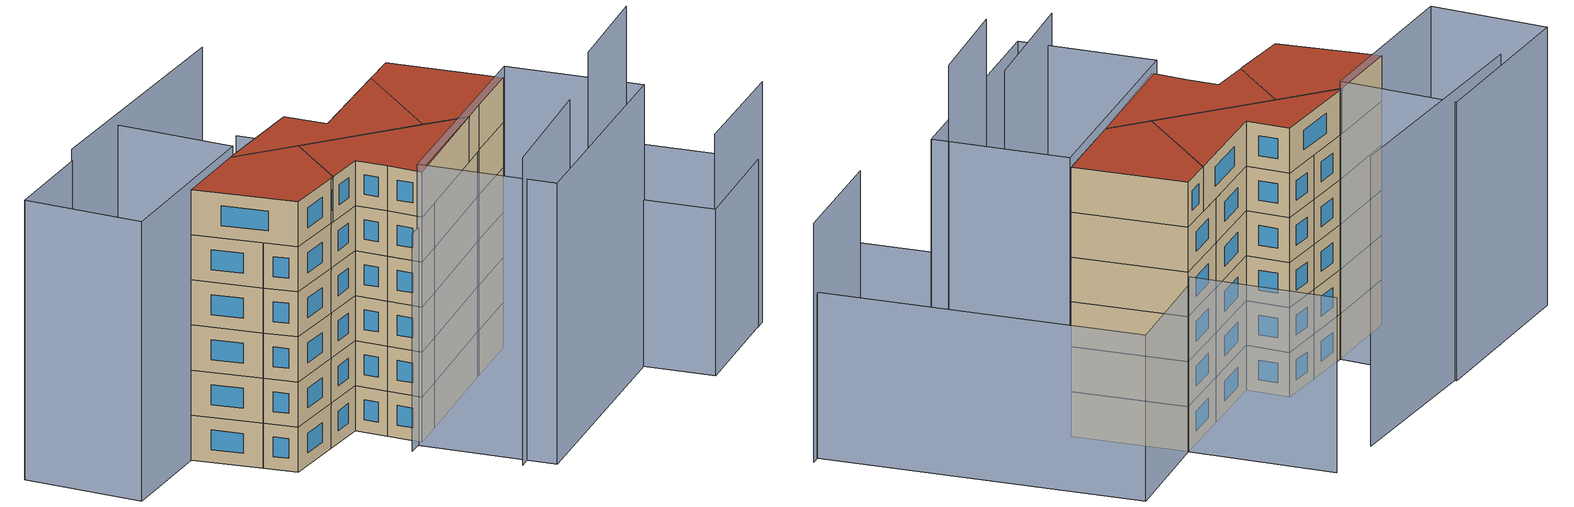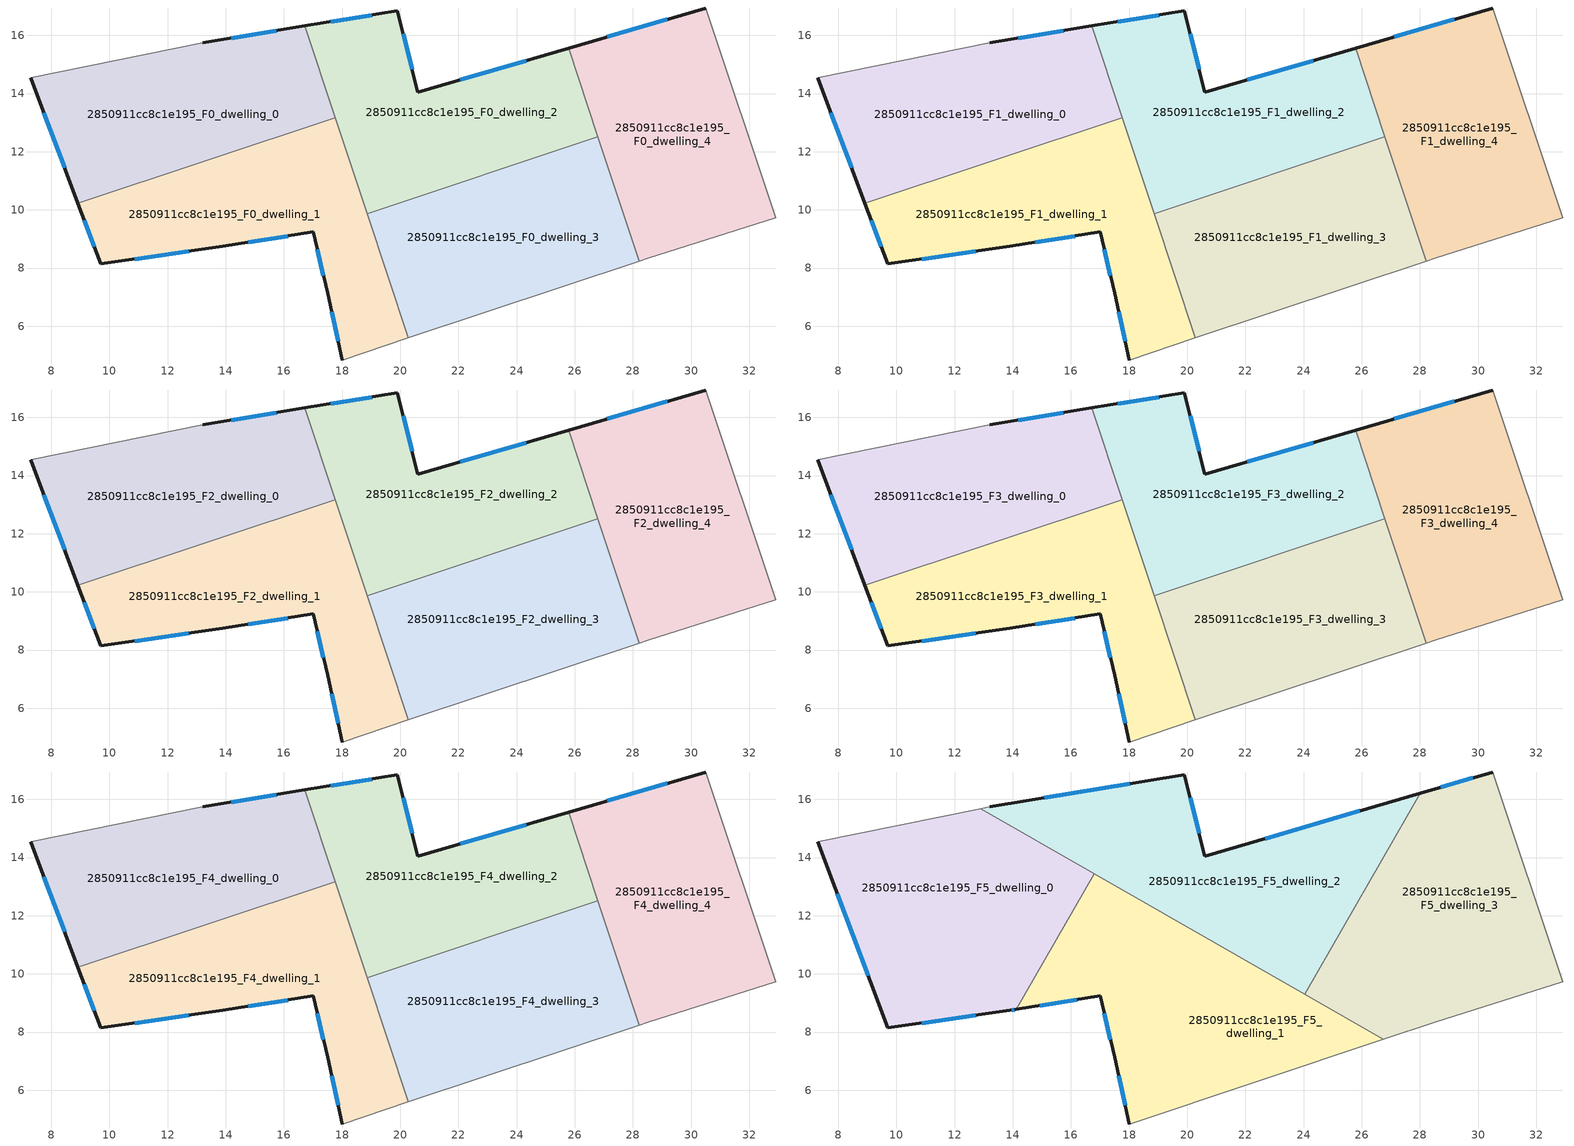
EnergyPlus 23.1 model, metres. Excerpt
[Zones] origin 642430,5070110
2850911cc8c1e195_F0_dwelling_0
 floor ground (EU_floor_Construction): 16.72,16.32 17.77,13.17 8.91,10.23 7.3,14.55 13.2,15.75 z0
 wall outside (EU_wall_Construction): 16.72,16.32 13.2,15.75 / 7.3,14.55 8.91,10.23 z0:3
 wall to 2850911cc8c1e195_F0_dwelling_1 (EU_wall_Construction): 8.91,10.23 17.77,13.17 z0:3
 wall adiabatic (EU_wall_Construction): 13.2,15.75 7.3,14.55 z0:3
 wall to 2850911cc8c1e195_F0_dwelling_2 (EU_wall_Construction): 17.77,13.17 16.72,16.32 z0:3
 window (EU_Window_Construction): 15.73,16.16 14.19,15.91 / 7.75,13.34 8.46,11.44 z0.84:2.16
2850911cc8c1e195_F0_dwelling_1
 floor ground (EU_floor_Construction): 17.77,13.17 20.28,5.6 18,4.84 17.5,7.14 17,9.24 13.9,8.74 9.69,8.14 8.91,10.23 z0
 wall outside (EU_wall_Construction): 8.91,10.23 9.69,8.14 13.9,8.74 17,9.24 17.5,7.14 18,4.84 z0:3
 wall adiabatic (EU_wall_Construction): 18,4.84 20.28,5.6 z0:3
 wall to 2850911cc8c1e195_F0_dwelling_3 (EU_wall_Construction): 20.28,5.6 18.86,9.87 z0:3
 wall to 2850911cc8c1e195_F0_dwelling_2 (EU_wall_Construction): 18.86,9.87 17.77,13.17 z0:3
 window (EU_Window_Construction): 10.87,8.31 12.72,8.57 / 9.13,9.65 9.48,8.73 / 17.64,6.49 17.86,5.48 / 17.14,8.65 17.36,7.73 / 14.77,8.88 16.13,9.1 z0.84:2.16
2850911cc8c1e195_F0_dwelling_2
 floor ground (EU_floor_Construction): 25.79,15.56 26.8,12.51 18.86,9.87 16.72,16.32 19.91,16.85 20.6,14.04 z0
 wall outside (EU_wall_Construction): 25.79,15.56 20.6,14.04 19.91,16.85 16.72,16.32 z0:3
 wall to 2850911cc8c1e195_F0_dwelling_3 (EU_wall_Construction): 18.86,9.87 26.8,12.51 z0:3
 wall to 2850911cc8c1e195_F0_dwelling_4 (EU_wall_Construction): 26.8,12.51 25.79,15.56 z0:3
 window (EU_Window_Construction): 19.01,16.7 17.61,16.47 / 20.41,14.83 20.1,16.06 / 24.34,15.14 22.06,14.47 z0.84:2.16
2850911cc8c1e195_F0_dwelling_3
 floor ground (EU_floor_Construction): 26.8,12.51 28.22,8.24 20.28,5.6 18.86,9.87 z0
 wall adiabatic (EU_wall_Construction): 20.28,5.6 28.22,8.24 z0:3
 wall to 2850911cc8c1e195_F0_dwelling_4 (EU_wall_Construction): 28.22,8.24 26.8,12.51 z0:3
2850911cc8c1e195_F0_dwelling_4
 floor ground (EU_floor_Construction): 30.51,16.94 32.91,9.74 28.51,8.34 28.22,8.24 25.79,15.56 z0
 wall outside (EU_wall_Construction): 30.51,16.94 25.79,15.56 z0:3
 wall adiabatic (EU_wall_Construction): 28.22,8.24 28.51,8.34 32.91,9.74 30.51,16.94 z0:3
 window (EU_Window_Construction): 29.19,16.56 27.11,15.95 z0.84:2.16
2850911cc8c1e195_F1_dwelling_0
 floor to 2850911cc8c1e195_F0_dwelling_0 (EU_floor_Construction): 16.72,16.32 17.77,13.17 8.91,10.23 7.3,14.55 13.2,15.75 z3
 wall outside (EU_wall_Construction): 16.72,16.32 13.2,15.75 / 7.3,14.55 8.91,10.23 z3:6
 wall to 2850911cc8c1e195_F1_dwelling_1 (EU_wall_Construction): 8.91,10.23 17.77,13.17 z3:6
 wall adiabatic (EU_wall_Construction): 13.2,15.75 7.3,14.55 z3:6
 wall to 2850911cc8c1e195_F1_dwelling_2 (EU_wall_Construction): 17.77,13.17 16.72,16.32 z3:6
 window (EU_Window_Construction): 15.73,16.16 14.19,15.91 / 7.75,13.34 8.46,11.44 z3.84:5.16
2850911cc8c1e195_F1_dwelling_1
 floor to 2850911cc8c1e195_F0_dwelling_1 (EU_floor_Construction): 17.77,13.17 20.28,5.6 18,4.84 17.5,7.14 17,9.24 13.9,8.74 9.69,8.14 8.91,10.23 z3
 wall outside (EU_wall_Construction): 8.91,10.23 9.69,8.14 13.9,8.74 17,9.24 17.5,7.14 18,4.84 z3:6
 wall adiabatic (EU_wall_Construction): 18,4.84 20.28,5.6 z3:6
 wall to 2850911cc8c1e195_F1_dwelling_3 (EU_wall_Construction): 20.28,5.6 18.86,9.87 z3:6
 wall to 2850911cc8c1e195_F1_dwelling_2 (EU_wall_Construction): 18.86,9.87 17.77,13.17 z3:6
 window (EU_Window_Construction): 10.87,8.31 12.72,8.57 / 9.13,9.65 9.48,8.73 / 17.64,6.49 17.86,5.48 / 17.14,8.65 17.36,7.73 / 14.77,8.88 16.13,9.1 z3.84:5.16
2850911cc8c1e195_F1_dwelling_2
 floor to 2850911cc8c1e195_F0_dwelling_2 (EU_floor_Construction): 25.79,15.56 26.8,12.51 18.86,9.87 16.72,16.32 19.91,16.85 20.6,14.04 z3
 wall outside (EU_wall_Construction): 25.79,15.56 20.6,14.04 19.91,16.85 16.72,16.32 z3:6
 wall to 2850911cc8c1e195_F1_dwelling_3 (EU_wall_Construction): 18.86,9.87 26.8,12.51 z3:6
 wall to 2850911cc8c1e195_F1_dwelling_4 (EU_wall_Construction): 26.8,12.51 25.79,15.56 z3:6
 window (EU_Window_Construction): 19.01,16.7 17.61,16.47 / 20.41,14.83 20.1,16.06 / 24.34,15.14 22.06,14.47 z3.84:5.16
2850911cc8c1e195_F1_dwelling_3
 floor to 2850911cc8c1e195_F0_dwelling_3 (EU_floor_Construction): 26.8,12.51 28.22,8.24 20.28,5.6 18.86,9.87 z3
 wall adiabatic (EU_wall_Construction): 20.28,5.6 28.22,8.24 z3:6
 wall to 2850911cc8c1e195_F1_dwelling_4 (EU_wall_Construction): 28.22,8.24 26.8,12.51 z3:6
2850911cc8c1e195_F1_dwelling_4
 floor to 2850911cc8c1e195_F0_dwelling_4 (EU_floor_Construction): 30.51,16.94 32.91,9.74 28.51,8.34 28.22,8.24 25.79,15.56 z3
 wall outside (EU_wall_Construction): 30.51,16.94 25.79,15.56 z3:6
 wall adiabatic (EU_wall_Construction): 28.22,8.24 28.51,8.34 32.91,9.74 30.51,16.94 z3:6
 window (EU_Window_Construction): 29.19,16.56 27.11,15.95 z3.84:5.16
2850911cc8c1e195_F2_dwelling_0
 floor to 2850911cc8c1e195_F1_dwelling_0 (EU_floor_Construction): 16.72,16.32 17.77,13.17 8.91,10.23 7.3,14.55 13.2,15.75 z6
 wall outside (EU_wall_Construction): 16.72,16.32 13.2,15.75 / 7.3,14.55 8.91,10.23 z6:9
 wall to 2850911cc8c1e195_F2_dwelling_1 (EU_wall_Construction): 8.91,10.23 17.77,13.17 z6:9
 wall adiabatic (EU_wall_Construction): 13.2,15.75 7.3,14.55 z6:9
 wall to 2850911cc8c1e195_F2_dwelling_2 (EU_wall_Construction): 17.77,13.17 16.72,16.32 z6:9
 window (EU_Window_Construction): 15.73,16.16 14.19,15.91 / 7.75,13.34 8.46,11.44 z6.84:8.16
2850911cc8c1e195_F2_dwelling_1
 floor to 2850911cc8c1e195_F1_dwelling_1 (EU_floor_Construction): 17.77,13.17 20.28,5.6 18,4.84 17.5,7.14 17,9.24 13.9,8.74 9.69,8.14 8.91,10.23 z6
 wall outside (EU_wall_Construction): 8.91,10.23 9.69,8.14 13.9,8.74 17,9.24 17.5,7.14 18,4.84 z6:9
 wall adiabatic (EU_wall_Construction): 18,4.84 20.28,5.6 z6:9
 wall to 2850911cc8c1e195_F2_dwelling_3 (EU_wall_Construction): 20.28,5.6 18.86,9.87 z6:9
 wall to 2850911cc8c1e195_F2_dwelling_2 (EU_wall_Construction): 18.86,9.87 17.77,13.17 z6:9
 window (EU_Window_Construction): 10.87,8.31 12.72,8.57 / 9.13,9.65 9.48,8.73 / 17.64,6.49 17.86,5.48 / 17.14,8.65 17.36,7.73 / 14.77,8.88 16.13,9.1 z6.84:8.16
2850911cc8c1e195_F2_dwelling_2
 floor to 2850911cc8c1e195_F1_dwelling_2 (EU_floor_Construction): 25.79,15.56 26.8,12.51 18.86,9.87 16.72,16.32 19.91,16.85 20.6,14.04 z6
 wall outside (EU_wall_Construction): 25.79,15.56 20.6,14.04 19.91,16.85 16.72,16.32 z6:9
 wall to 2850911cc8c1e195_F2_dwelling_3 (EU_wall_Construction): 18.86,9.87 26.8,12.51 z6:9
 wall to 2850911cc8c1e195_F2_dwelling_4 (EU_wall_Construction): 26.8,12.51 25.79,15.56 z6:9
 window (EU_Window_Construction): 19.01,16.7 17.61,16.47 / 20.41,14.83 20.1,16.06 / 24.34,15.14 22.06,14.47 z6.84:8.16
2850911cc8c1e195_F2_dwelling_3
 floor to 2850911cc8c1e195_F1_dwelling_3 (EU_floor_Construction): 26.8,12.51 28.22,8.24 20.28,5.6 18.86,9.87 z6
 wall adiabatic (EU_wall_Construction): 20.28,5.6 28.22,8.24 z6:9
 wall to 2850911cc8c1e195_F2_dwelling_4 (EU_wall_Construction): 28.22,8.24 26.8,12.51 z6:9
2850911cc8c1e195_F2_dwelling_4
 floor to 2850911cc8c1e195_F1_dwelling_4 (EU_floor_Construction): 30.51,16.94 32.91,9.74 28.51,8.34 28.22,8.24 25.79,15.56 z6
 wall outside (EU_wall_Construction): 30.51,16.94 25.79,15.56 z6:9
 wall adiabatic (EU_wall_Construction): 28.22,8.24 28.51,8.34 32.91,9.74 30.51,16.94 z6:9
 window (EU_Window_Construction): 29.19,16.56 27.11,15.95 z6.84:8.16
2850911cc8c1e195_F3_dwelling_0
 floor to 2850911cc8c1e195_F2_dwelling_0 (EU_floor_Construction): 16.72,16.32 17.77,13.17 8.91,10.23 7.3,14.55 13.2,15.75 z9
 wall outside (EU_wall_Construction): 16.72,16.32 13.2,15.75 / 7.3,14.55 8.91,10.23 z9:12
 wall to 2850911cc8c1e195_F3_dwelling_1 (EU_wall_Construction): 8.91,10.23 17.77,13.17 z9:12
 wall adiabatic (EU_wall_Construction): 13.2,15.75 7.3,14.55 z9:12
 wall to 2850911cc8c1e195_F3_dwelling_2 (EU_wall_Construction): 17.77,13.17 16.72,16.32 z9:12
 window (EU_Window_Construction): 15.73,16.16 14.19,15.91 / 7.75,13.34 8.46,11.44 z9.84:11.16
2850911cc8c1e195_F3_dwelling_1
 floor to 2850911cc8c1e195_F2_dwelling_1 (EU_floor_Construction): 17.77,13.17 20.28,5.6 18,4.84 17.5,7.14 17,9.24 13.9,8.74 9.69,8.14 8.91,10.23 z9
 wall outside (EU_wall_Construction): 8.91,10.23 9.69,8.14 13.9,8.74 17,9.24 17.5,7.14 18,4.84 z9:12
 wall adiabatic (EU_wall_Construction): 18,4.84 20.28,5.6 z9:12
 wall to 2850911cc8c1e195_F3_dwelling_3 (EU_wall_Construction): 20.28,5.6 18.86,9.87 z9:12
 wall to 2850911cc8c1e195_F3_dwelling_2 (EU_wall_Construction): 18.86,9.87 17.77,13.17 z9:12
 window (EU_Window_Construction): 10.87,8.31 12.72,8.57 / 9.13,9.65 9.48,8.73 / 17.64,6.49 17.86,5.48 / 17.14,8.65 17.36,7.73 / 14.77,8.88 16.13,9.1 z9.84:11.16
2850911cc8c1e195_F3_dwelling_2
 floor to 2850911cc8c1e195_F2_dwelling_2 (EU_floor_Construction): 25.79,15.56 26.8,12.51 18.86,9.87 16.72,16.32 19.91,16.85 20.6,14.04 z9
 wall outside (EU_wall_Construction): 25.79,15.56 20.6,14.04 19.91,16.85 16.72,16.32 z9:12
 wall to 2850911cc8c1e195_F3_dwelling_3 (EU_wall_Construction): 18.86,9.87 26.8,12.51 z9:12
 wall to 2850911cc8c1e195_F3_dwelling_4 (EU_wall_Construction): 26.8,12.51 25.79,15.56 z9:12
 window (EU_Window_Construction): 19.01,16.7 17.61,16.47 / 20.41,14.83 20.1,16.06 / 24.34,15.14 22.06,14.47 z9.84:11.16
2850911cc8c1e195_F3_dwelling_3
 floor to 2850911cc8c1e195_F2_dwelling_3 (EU_floor_Construction): 26.8,12.51 28.22,8.24 20.28,5.6 18.86,9.87 z9
 wall adiabatic (EU_wall_Construction): 20.28,5.6 28.22,8.24 z9:12
 wall to 2850911cc8c1e195_F3_dwelling_4 (EU_wall_Construction): 28.22,8.24 26.8,12.51 z9:12
2850911cc8c1e195_F3_dwelling_4
 floor to 2850911cc8c1e195_F2_dwelling_4 (EU_floor_Construction): 30.51,16.94 32.91,9.74 28.51,8.34 28.22,8.24 25.79,15.56 z9
 wall outside (EU_wall_Construction): 30.51,16.94 25.79,15.56 z9:12
 wall adiabatic (EU_wall_Construction): 28.22,8.24 28.51,8.34 32.91,9.74 30.51,16.94 z9:12
 window (EU_Window_Construction): 29.19,16.56 27.11,15.95 z9.84:11.16
2850911cc8c1e195_F4_dwelling_0
 floor to 2850911cc8c1e195_F3_dwelling_0 (EU_floor_Construction): 16.72,16.32 17.77,13.17 8.91,10.23 7.3,14.55 13.2,15.75 z12
 wall outside (EU_wall_Construction): 16.72,16.32 13.2,15.75 / 7.3,14.55 8.91,10.23 z12:15
 wall to 2850911cc8c1e195_F4_dwelling_1 (EU_wall_Construction): 8.91,10.23 17.77,13.17 z12:15
 wall adiabatic (EU_wall_Construction): 13.2,15.75 7.3,14.55 z12:15
 wall to 2850911cc8c1e195_F4_dwelling_2 (EU_wall_Construction): 17.77,13.17 16.72,16.32 z12:15
 window (EU_Window_Construction): 15.73,16.16 14.19,15.91 / 7.75,13.34 8.46,11.44 z12.84:14.16
2850911cc8c1e195_F4_dwelling_1
 floor to 2850911cc8c1e195_F3_dwelling_1 (EU_floor_Construction): 17.77,13.17 20.28,5.6 18,4.84 17.5,7.14 17,9.24 13.9,8.74 9.69,8.14 8.91,10.23 z12
 wall outside (EU_wall_Construction): 8.91,10.23 9.69,8.14 13.9,8.74 17,9.24 17.5,7.14 18,4.84 z12:15
 wall adiabatic (EU_wall_Construction): 18,4.84 20.28,5.6 z12:15
 wall to 2850911cc8c1e195_F4_dwelling_3 (EU_wall_Construction): 20.28,5.6 18.86,9.87 z12:15
 wall to 2850911cc8c1e195_F4_dwelling_2 (EU_wall_Construction): 18.86,9.87 17.77,13.17 z12:15
 window (EU_Window_Construction): 10.87,8.31 12.72,8.57 / 9.13,9.65 9.48,8.73 / 17.64,6.49 17.86,5.48 / 17.14,8.65 17.36,7.73 / 14.77,8.88 16.13,9.1 z12.84:14.16
2850911cc8c1e195_F4_dwelling_2
 floor to 2850911cc8c1e195_F3_dwelling_2 (EU_floor_Construction): 25.79,15.56 26.8,12.51 18.86,9.87 16.72,16.32 19.91,16.85 20.6,14.04 z12
 wall outside (EU_wall_Construction): 25.79,15.56 20.6,14.04 19.91,16.85 16.72,16.32 z12:15
 wall to 2850911cc8c1e195_F4_dwelling_3 (EU_wall_Construction): 18.86,9.87 26.8,12.51 z12:15
 wall to 2850911cc8c1e195_F4_dwelling_4 (EU_wall_Construction): 26.8,12.51 25.79,15.56 z12:15
 window (EU_Window_Construction): 19.01,16.7 17.61,16.47 / 20.41,14.83 20.1,16.06 / 24.34,15.14 22.06,14.47 z12.84:14.16
2850911cc8c1e195_F4_dwelling_3
 floor to 2850911cc8c1e195_F3_dwelling_3 (EU_floor_Construction): 26.8,12.51 28.22,8.24 20.28,5.6 18.86,9.87 z12
 wall adiabatic (EU_wall_Construction): 20.28,5.6 28.22,8.24 z12:15
 wall to 2850911cc8c1e195_F4_dwelling_4 (EU_wall_Construction): 28.22,8.24 26.8,12.51 z12:15
2850911cc8c1e195_F4_dwelling_4
 floor to 2850911cc8c1e195_F3_dwelling_4 (EU_floor_Construction): 30.51,16.94 32.91,9.74 28.51,8.34 28.22,8.24 25.79,15.56 z12
 wall outside (EU_wall_Construction): 30.51,16.94 25.79,15.56 z12:15
 wall adiabatic (EU_wall_Construction): 28.22,8.24 28.51,8.34 32.91,9.74 30.51,16.94 z12:15
 window (EU_Window_Construction): 29.19,16.56 27.11,15.95 z12.84:14.16
2850911cc8c1e195_F5_dwelling_0
 floor to 2850911cc8c1e195_F4_dwelling_0 (EU_floor_Construction): 16.8,13.45 16.37,12.71 8.91,10.23 7.3,14.55 12.89,15.68 z15
 floor to 2850911cc8c1e195_F4_dwelling_1 (EU_floor_Construction): 16.37,12.71 14.12,8.78 13.9,8.74 9.69,8.14 8.91,10.23 z15
 wall outside (EU_wall_Construction): 7.3,14.55 9.69,8.14 13.9,8.74 14.12,8.78 z15:18
 wall adiabatic (EU_wall_Construction): 12.89,15.68 7.3,14.55 z15:18
 wall to 2850911cc8c1e195_F5_dwelling_1 (EU_wall_Construction): 14.12,8.78 16.8,13.45 z15:18
 wall to 2850911cc8c1e195_F5_dwelling_2 (EU_wall_Construction): 16.8,13.45 12.89,15.68 z15:18
 window (EU_Window_Construction): 13.96,8.75 14.06,8.77 / 10.87,8.31 12.72,8.57 / 7.97,12.75 9.02,9.94 z15.84:17.16
 roof outside (EU_roof_Construction): 14.12,8.78 16.8,13.45 12.89,15.68 7.3,14.55 9.69,8.14 13.9,8.74 z18
2850911cc8c1e195_F5_dwelling_1
 floor to 2850911cc8c1e195_F4_dwelling_1 (EU_floor_Construction): 17.88,12.83 20.28,5.6 18,4.84 17.5,7.14 17,9.24 14.12,8.78 16.37,12.71 17.46,13.07 z15
 floor to 2850911cc8c1e195_F4_dwelling_3 (EU_floor_Construction): 26.74,7.75 20.28,5.6 18.86,9.87 21.5,10.75 z15
 floor to 2850911cc8c1e195_F4_dwelling_0 (EU_floor_Construction): 17.46,13.07 16.37,12.71 16.8,13.45 z15
 floor to 2850911cc8c1e195_F4_dwelling_2 (EU_floor_Construction): 21.5,10.75 18.86,9.87 17.88,12.83 z15
 wall outside (EU_wall_Construction): 14.12,8.78 17,9.24 17.5,7.14 18,4.84 z15:18
 wall adiabatic (EU_wall_Construction): 18,4.84 26.74,7.75 z15:18
 wall to 2850911cc8c1e195_F5_dwelling_3 (EU_wall_Construction): 26.74,7.75 24.04,9.29 z15:18
 wall to 2850911cc8c1e195_F5_dwelling_2 (EU_wall_Construction): 24.04,9.29 16.8,13.45 z15:18
 window (EU_Window_Construction): 17.64,6.49 17.86,5.48 / 17.14,8.65 17.36,7.73 / 14.93,8.91 16.19,9.11 z15.84:17.16
 roof outside (EU_roof_Construction): 26.74,7.75 16.8,13.45 14.12,8.78 17,9.24 17.5,7.14 18,4.84 z18
2850911cc8c1e195_F5_dwelling_2
 floor to 2850911cc8c1e195_F4_dwelling_2 (EU_floor_Construction): 25.79,15.56 26.47,13.52 25.67,12.14 21.5,10.75 17.88,12.83 16.72,16.32 19.91,16.85 20.6,14.04 z15
 floor to 2850911cc8c1e195_F4_dwelling_0 (EU_floor_Construction): 16.72,16.32 17.77,13.17 17.46,13.07 12.89,15.68 13.2,15.75 z15
 floor to 2850911cc8c1e195_F4_dwelling_1 (EU_floor_Construction): 17.77,13.17 17.88,12.83 17.46,13.07 z15
 floor to 2850911cc8c1e195_F4_dwelling_3 (EU_floor_Construction): 25.67,12.14 24.04,9.29 21.5,10.75 z15
 floor to 2850911cc8c1e195_F4_dwelling_4 (EU_floor_Construction): 28.01,16.21 26.47,13.52 25.79,15.56 z15
 wall outside (EU_wall_Construction): 28.01,16.21 20.6,14.04 19.91,16.85 13.2,15.75 z15:18
 wall to 2850911cc8c1e195_F5_dwelling_3 (EU_wall_Construction): 24.04,9.29 28.01,16.21 z15:18
 wall adiabatic (EU_wall_Construction): 13.2,15.75 12.89,15.68 z15:18
 window (EU_Window_Construction): 18.03,16.54 15.08,16.06 / 20.41,14.83 20.1,16.06 / 25.93,15.6 22.68,14.65 z15.84:17.16
 roof outside (EU_roof_Construction): 24.04,9.29 28.01,16.21 20.6,14.04 19.91,16.85 13.2,15.75 12.89,15.68 z18
2850911cc8c1e195_F5_dwelling_3
 floor to 2850911cc8c1e195_F4_dwelling_3 (EU_floor_Construction): 26.8,12.51 28.22,8.24 26.74,7.75 24.04,9.29 25.67,12.14 z15
 floor to 2850911cc8c1e195_F4_dwelling_4 (EU_floor_Construction): 30.51,16.94 32.91,9.74 28.51,8.34 28.22,8.24 26.47,13.52 28.01,16.21 z15
 floor to 2850911cc8c1e195_F4_dwelling_2 (EU_floor_Construction): 26.47,13.52 26.8,12.51 25.67,12.14 z15
 wall outside (EU_wall_Construction): 30.51,16.94 28.01,16.21 z15:18
 wall adiabatic (EU_wall_Construction): 26.74,7.75 28.51,8.34 32.91,9.74 30.51,16.94 z15:18
 window (EU_Window_Construction): 29.81,16.74 28.71,16.42 z15.84:17.16
 roof outside (EU_roof_Construction): 32.91,9.74 30.51,16.94 28.01,16.21 24.04,9.29 26.74,7.75 28.51,8.34 z18
shading: 18.76,-2.26 27.82,0.86 z0:20.5; 28.21,-0.27 35.45,2.23 z0:23.8; 37.31,-3.17 45.65,-0.58 z0:16; 16.49,4.48 18.13,4.9 z0:14.5; 17.44,4.82 33.06,9.78 / 33.06,9.78 35.81,1.13 / 35.81,1.13 20.19,-3.83 / 20.19,-3.83 17.44,4.82 z0:18.7; 38.36,19.52 45.02,-0.77 / 45.02,-0.77 37.17,-3.35 / 37.17,-3.35 30.51,16.94 / 30.51,16.94 38.36,19.52 z0:11.1; -1.26,20.9 11.62,23.52 / 11.62,23.52 13.2,15.75 / 13.2,15.75 0.32,13.13 / 0.32,13.13 -1.26,20.9 z0:18.6; 30.51,16.94 27.76,26.31 z0:11.7; 23.11,25.45 5.4,22.25 z0:19.4
[Building]
EU S2 Campaign: North Axis=0; Terrain=City; Solar Distribution=FullExterior
[Site:Location]
Lyon-Bron: Latitude=45.75; Longitude=5; Time Zone=1; Elevation=198
[SizingPeriod:WeatherFileDays]
AnnualSizingPeriod: Begin Month=1; Begin Day of Month=1; End Month=12; End Day of Month=31; Day of Week for Start Day=Monday; Use Weather File Daylight Saving Period=No; Use Weather File Rain and Snow Indicators=No
[MATERIAL]
EU_InternalMass_Material: Roughness=MediumRough; Thickness=0.1; Conductivity=1; Density=1800; Specific Heat=900; Thermal Absorptance=0.9; Solar Absorptance=0.7; Visible Absorptance=0.7
[MATERIAL:NOMASS] Roughness=MediumRough; Thermal Absorptance=0.9; Solar Absorptance=0.7; Visible Absorptance=0.7
Name | Thermal Resistance
EU_wall_NoMass | 0.776494
EU_roof_NoMass | 0.486893
EU_floor_NoMass | 0.421597
[WINDOWMATERIAL:SIMPLEGLAZINGSYSTEM]
EU_Window_SimpleGlazing: UFactor=4.24961; Solar Heat Gain Coefficient=0.83; Visible Transmittance=0.83
[CONSTRUCTION]
EU_wall_Construction: EU_wall_NoMass
EU_roof_Construction: EU_roof_NoMass
EU_floor_Construction: EU_floor_NoMass
EU_InternalMass_Construction: EU_InternalMass_Material
EU_Window_Construction: EU_Window_SimpleGlazing
[ZONE] Type=1; Multiplier=1; Ceiling Height=autocalculate; Floor Area=autocalculate; Part of Total Floor Area=Yes
Name | Volume
2850911cc8c1e195_F0_dwelling_0; 2850911cc8c1e195_F1_dwelling_0; 2850911cc8c1e195_F2_dwelling_0; 2850911cc8c1e195_F3_dwelling_0; 2850911cc8c1e195_F4_dwelling_0 | 112.991
2850911cc8c1e195_F5_dwelling_0 | 141.243
2850911cc8c1e195_F0_dwelling_1; 2850911cc8c1e195_F1_dwelling_1; 2850911cc8c1e195_F2_dwelling_1; 2850911cc8c1e195_F3_dwelling_1; 2850911cc8c1e195_F4_dwelling_1 | 112.981
2850911cc8c1e195_F5_dwelling_1 | 141.242
2850911cc8c1e195_F0_dwelling_2; 2850911cc8c1e195_F1_dwelling_2; 2850911cc8c1e195_F2_dwelling_2; 2850911cc8c1e195_F3_dwelling_2; 2850911cc8c1e195_F4_dwelling_2 | 113.01
2850911cc8c1e195_F5_dwelling_2 | 141.24
2850911cc8c1e195_F0_dwelling_3; 2850911cc8c1e195_F1_dwelling_3; 2850911cc8c1e195_F2_dwelling_3; 2850911cc8c1e195_F3_dwelling_3; 2850911cc8c1e195_F4_dwelling_3 | 112.984
2850911cc8c1e195_F5_dwelling_3 | 141.236
2850911cc8c1e195_F0_dwelling_4; 2850911cc8c1e195_F1_dwelling_4; 2850911cc8c1e195_F2_dwelling_4; 2850911cc8c1e195_F3_dwelling_4; 2850911cc8c1e195_F4_dwelling_4 | 112.983
[INTERNALMASS] Construction=EU_InternalMass_Construction
Name | Zone or ZoneList | Surface Area
2850911cc8c1e195_F0_dwelling_0_EU_InternalMass | 2850911cc8c1e195_F0_dwelling_0 | 37.6635
2850911cc8c1e195_F0_dwelling_1_EU_InternalMass | 2850911cc8c1e195_F0_dwelling_1 | 37.6604
2850911cc8c1e195_F0_dwelling_2_EU_InternalMass | 2850911cc8c1e195_F0_dwelling_2 | 37.6694
2850911cc8c1e195_F0_dwelling_3_EU_InternalMass | 2850911cc8c1e195_F0_dwelling_3 | 37.6612
2850911cc8c1e195_F0_dwelling_4_EU_InternalMass | 2850911cc8c1e195_F0_dwelling_4 | 37.661
2850911cc8c1e195_F1_dwelling_0_EU_InternalMass | 2850911cc8c1e195_F1_dwelling_0 | 37.6635
2850911cc8c1e195_F1_dwelling_1_EU_InternalMass | 2850911cc8c1e195_F1_dwelling_1 | 37.6604
2850911cc8c1e195_F1_dwelling_2_EU_InternalMass | 2850911cc8c1e195_F1_dwelling_2 | 37.6694
2850911cc8c1e195_F1_dwelling_3_EU_InternalMass | 2850911cc8c1e195_F1_dwelling_3 | 37.6612
2850911cc8c1e195_F1_dwelling_4_EU_InternalMass | 2850911cc8c1e195_F1_dwelling_4 | 37.661
2850911cc8c1e195_F2_dwelling_0_EU_InternalMass | 2850911cc8c1e195_F2_dwelling_0 | 37.6635
2850911cc8c1e195_F2_dwelling_1_EU_InternalMass | 2850911cc8c1e195_F2_dwelling_1 | 37.6604
2850911cc8c1e195_F2_dwelling_2_EU_InternalMass | 2850911cc8c1e195_F2_dwelling_2 | 37.6694
2850911cc8c1e195_F2_dwelling_3_EU_InternalMass | 2850911cc8c1e195_F2_dwelling_3 | 37.6612
2850911cc8c1e195_F2_dwelling_4_EU_InternalMass | 2850911cc8c1e195_F2_dwelling_4 | 37.661
2850911cc8c1e195_F3_dwelling_0_EU_InternalMass | 2850911cc8c1e195_F3_dwelling_0 | 37.6635
2850911cc8c1e195_F3_dwelling_1_EU_InternalMass | 2850911cc8c1e195_F3_dwelling_1 | 37.6604
2850911cc8c1e195_F3_dwelling_2_EU_InternalMass | 2850911cc8c1e195_F3_dwelling_2 | 37.6694
2850911cc8c1e195_F3_dwelling_3_EU_InternalMass | 2850911cc8c1e195_F3_dwelling_3 | 37.6612
2850911cc8c1e195_F3_dwelling_4_EU_InternalMass | 2850911cc8c1e195_F3_dwelling_4 | 37.661
2850911cc8c1e195_F4_dwelling_0_EU_InternalMass | 2850911cc8c1e195_F4_dwelling_0 | 37.6635
2850911cc8c1e195_F4_dwelling_1_EU_InternalMass | 2850911cc8c1e195_F4_dwelling_1 | 37.6604
2850911cc8c1e195_F4_dwelling_2_EU_InternalMass | 2850911cc8c1e195_F4_dwelling_2 | 37.6694
2850911cc8c1e195_F4_dwelling_3_EU_InternalMass | 2850911cc8c1e195_F4_dwelling_3 | 37.6612
2850911cc8c1e195_F4_dwelling_4_EU_InternalMass | 2850911cc8c1e195_F4_dwelling_4 | 37.661
2850911cc8c1e195_F5_dwelling_0_EU_InternalMass | 2850911cc8c1e195_F5_dwelling_0 | 47.082
2850911cc8c1e195_F5_dwelling_1_EU_InternalMass | 2850911cc8c1e195_F5_dwelling_1 | 47.0801
2850911cc8c1e195_F5_dwelling_2_EU_InternalMass | 2850911cc8c1e195_F5_dwelling_2 | 47.079
2850911cc8c1e195_F5_dwelling_3_EU_InternalMass | 2850911cc8c1e195_F5_dwelling_3 | 47.0785
[OTHEREQUIPMENT] Fuel Type=Electricity; Design Level Calculation Method=Watts/Area; Power per Zone Floor Area=1; Fraction Latent=0; Fraction Radiant=0; Fraction Lost=0; Carbon Dioxide Generation Rate=0; EndUse Subcategory=EU_Step8_InternalGains
Name | Zone or ZoneList or Space or SpaceList | Schedule
EU_Step8_InternalGain_2850911cc8c1e195_F0_dwelling_0_f000 | 2850911cc8c1e195_F0_dwelling_0 | EU_Step8_GainSchedule_2850911cc8c1e195_F0_dwelling_0_f000
EU_Step8_InternalGain_2850911cc8c1e195_F0_dwelling_1_f000 | 2850911cc8c1e195_F0_dwelling_1 | EU_Step8_GainSchedule_2850911cc8c1e195_F0_dwelling_1_f000
EU_Step8_InternalGain_2850911cc8c1e195_F0_dwelling_2_f000 | 2850911cc8c1e195_F0_dwelling_2 | EU_Step8_GainSchedule_2850911cc8c1e195_F0_dwelling_2_f000
EU_Step8_InternalGain_2850911cc8c1e195_F0_dwelling_3_f000 | 2850911cc8c1e195_F0_dwelling_3 | EU_Step8_GainSchedule_2850911cc8c1e195_F0_dwelling_3_f000
EU_Step8_InternalGain_2850911cc8c1e195_F0_dwelling_4_f000 | 2850911cc8c1e195_F0_dwelling_4 | EU_Step8_GainSchedule_2850911cc8c1e195_F0_dwelling_4_f000
EU_Step8_InternalGain_2850911cc8c1e195_F1_dwelling_0_f000 | 2850911cc8c1e195_F1_dwelling_0 | EU_Step8_GainSchedule_2850911cc8c1e195_F1_dwelling_0_f000
EU_Step8_InternalGain_2850911cc8c1e195_F1_dwelling_1_f000 | 2850911cc8c1e195_F1_dwelling_1 | EU_Step8_GainSchedule_2850911cc8c1e195_F1_dwelling_1_f000
EU_Step8_InternalGain_2850911cc8c1e195_F1_dwelling_2_f000 | 2850911cc8c1e195_F1_dwelling_2 | EU_Step8_GainSchedule_2850911cc8c1e195_F1_dwelling_2_f000
EU_Step8_InternalGain_2850911cc8c1e195_F1_dwelling_3_f000 | 2850911cc8c1e195_F1_dwelling_3 | EU_Step8_GainSchedule_2850911cc8c1e195_F1_dwelling_3_f000
EU_Step8_InternalGain_2850911cc8c1e195_F1_dwelling_4_f000 | 2850911cc8c1e195_F1_dwelling_4 | EU_Step8_GainSchedule_2850911cc8c1e195_F1_dwelling_4_f000
EU_Step8_InternalGain_2850911cc8c1e195_F2_dwelling_0_f000 | 2850911cc8c1e195_F2_dwelling_0 | EU_Step8_GainSchedule_2850911cc8c1e195_F2_dwelling_0_f000
EU_Step8_InternalGain_2850911cc8c1e195_F2_dwelling_1_f000 | 2850911cc8c1e195_F2_dwelling_1 | EU_Step8_GainSchedule_2850911cc8c1e195_F2_dwelling_1_f000
EU_Step8_InternalGain_2850911cc8c1e195_F2_dwelling_2_f000 | 2850911cc8c1e195_F2_dwelling_2 | EU_Step8_GainSchedule_2850911cc8c1e195_F2_dwelling_2_f000
EU_Step8_InternalGain_2850911cc8c1e195_F2_dwelling_3_f000 | 2850911cc8c1e195_F2_dwelling_3 | EU_Step8_GainSchedule_2850911cc8c1e195_F2_dwelling_3_f000
EU_Step8_InternalGain_2850911cc8c1e195_F2_dwelling_4_f000 | 2850911cc8c1e195_F2_dwelling_4 | EU_Step8_GainSchedule_2850911cc8c1e195_F2_dwelling_4_f000
EU_Step8_InternalGain_2850911cc8c1e195_F3_dwelling_0_f000 | 2850911cc8c1e195_F3_dwelling_0 | EU_Step8_GainSchedule_2850911cc8c1e195_F3_dwelling_0_f000
EU_Step8_InternalGain_2850911cc8c1e195_F3_dwelling_1_f000 | 2850911cc8c1e195_F3_dwelling_1 | EU_Step8_GainSchedule_2850911cc8c1e195_F3_dwelling_1_f000
EU_Step8_InternalGain_2850911cc8c1e195_F3_dwelling_2_f000 | 2850911cc8c1e195_F3_dwelling_2 | EU_Step8_GainSchedule_2850911cc8c1e195_F3_dwelling_2_f000
EU_Step8_InternalGain_2850911cc8c1e195_F3_dwelling_3_f000 | 2850911cc8c1e195_F3_dwelling_3 | EU_Step8_GainSchedule_2850911cc8c1e195_F3_dwelling_3_f000
EU_Step8_InternalGain_2850911cc8c1e195_F3_dwelling_4_f000 | 2850911cc8c1e195_F3_dwelling_4 | EU_Step8_GainSchedule_2850911cc8c1e195_F3_dwelling_4_f000
EU_Step8_InternalGain_2850911cc8c1e195_F4_dwelling_0_f000 | 2850911cc8c1e195_F4_dwelling_0 | EU_Step8_GainSchedule_2850911cc8c1e195_F4_dwelling_0_f000
EU_Step8_InternalGain_2850911cc8c1e195_F4_dwelling_1_f000 | 2850911cc8c1e195_F4_dwelling_1 | EU_Step8_GainSchedule_2850911cc8c1e195_F4_dwelling_1_f000
EU_Step8_InternalGain_2850911cc8c1e195_F4_dwelling_2_f000 | 2850911cc8c1e195_F4_dwelling_2 | EU_Step8_GainSchedule_2850911cc8c1e195_F4_dwelling_2_f000
EU_Step8_InternalGain_2850911cc8c1e195_F4_dwelling_3_f000 | 2850911cc8c1e195_F4_dwelling_3 | EU_Step8_GainSchedule_2850911cc8c1e195_F4_dwelling_3_f000
EU_Step8_InternalGain_2850911cc8c1e195_F4_dwelling_4_f000 | 2850911cc8c1e195_F4_dwelling_4 | EU_Step8_GainSchedule_2850911cc8c1e195_F4_dwelling_4_f000
EU_Step8_InternalGain_2850911cc8c1e195_F5_dwelling_0_f000 | 2850911cc8c1e195_F5_dwelling_0 | EU_Step8_GainSchedule_2850911cc8c1e195_F5_dwelling_0_f000
EU_Step8_InternalGain_2850911cc8c1e195_F5_dwelling_1_f000 | 2850911cc8c1e195_F5_dwelling_1 | EU_Step8_GainSchedule_2850911cc8c1e195_F5_dwelling_1_f000
EU_Step8_InternalGain_2850911cc8c1e195_F5_dwelling_2_f000 | 2850911cc8c1e195_F5_dwelling_2 | EU_Step8_GainSchedule_2850911cc8c1e195_F5_dwelling_2_f000
EU_Step8_InternalGain_2850911cc8c1e195_F5_dwelling_3_f000 | 2850911cc8c1e195_F5_dwelling_3 | EU_Step8_GainSchedule_2850911cc8c1e195_F5_dwelling_3_f000
[ZONEVENTILATION:DESIGNFLOWRATE] Schedule=EU_AlwaysOn; Design Flow Rate Calculation Method=AirChanges/Hour; Air Changes per Hour=0.693814; Ventilation Type=Natural; Fan Pressure Rise=0; Fan Total Efficiency=1; Constant Term Coefficient=1; Temperature Term Coefficient=0; Velocity Term Coefficient=0; Velocity Squared Term Coefficient=0; Minimum Indoor Temperature=-100; Maximum Indoor Temperature=100; Delta Temperature=-100; Minimum Outdoor Temperature=-100; Maximum Outdoor Temperature=100; Maximum Wind Speed=40
Name | Zone or ZoneList or Space or SpaceList
EU_ConstantAir_2850911cc8c1e195_F0_dwelling_0 | 2850911cc8c1e195_F0_dwelling_0
EU_ConstantAir_2850911cc8c1e195_F0_dwelling_1 | 2850911cc8c1e195_F0_dwelling_1
EU_ConstantAir_2850911cc8c1e195_F0_dwelling_2 | 2850911cc8c1e195_F0_dwelling_2
EU_ConstantAir_2850911cc8c1e195_F0_dwelling_3 | 2850911cc8c1e195_F0_dwelling_3
EU_ConstantAir_2850911cc8c1e195_F0_dwelling_4 | 2850911cc8c1e195_F0_dwelling_4
EU_ConstantAir_2850911cc8c1e195_F1_dwelling_0 | 2850911cc8c1e195_F1_dwelling_0
EU_ConstantAir_2850911cc8c1e195_F1_dwelling_1 | 2850911cc8c1e195_F1_dwelling_1
EU_ConstantAir_2850911cc8c1e195_F1_dwelling_2 | 2850911cc8c1e195_F1_dwelling_2
EU_ConstantAir_2850911cc8c1e195_F1_dwelling_3 | 2850911cc8c1e195_F1_dwelling_3
EU_ConstantAir_2850911cc8c1e195_F1_dwelling_4 | 2850911cc8c1e195_F1_dwelling_4
EU_ConstantAir_2850911cc8c1e195_F2_dwelling_0 | 2850911cc8c1e195_F2_dwelling_0
EU_ConstantAir_2850911cc8c1e195_F2_dwelling_1 | 2850911cc8c1e195_F2_dwelling_1
EU_ConstantAir_2850911cc8c1e195_F2_dwelling_2 | 2850911cc8c1e195_F2_dwelling_2
EU_ConstantAir_2850911cc8c1e195_F2_dwelling_3 | 2850911cc8c1e195_F2_dwelling_3
EU_ConstantAir_2850911cc8c1e195_F2_dwelling_4 | 2850911cc8c1e195_F2_dwelling_4
EU_ConstantAir_2850911cc8c1e195_F3_dwelling_0 | 2850911cc8c1e195_F3_dwelling_0
EU_ConstantAir_2850911cc8c1e195_F3_dwelling_1 | 2850911cc8c1e195_F3_dwelling_1
EU_ConstantAir_2850911cc8c1e195_F3_dwelling_2 | 2850911cc8c1e195_F3_dwelling_2
EU_ConstantAir_2850911cc8c1e195_F3_dwelling_3 | 2850911cc8c1e195_F3_dwelling_3
EU_ConstantAir_2850911cc8c1e195_F3_dwelling_4 | 2850911cc8c1e195_F3_dwelling_4
EU_ConstantAir_2850911cc8c1e195_F4_dwelling_0 | 2850911cc8c1e195_F4_dwelling_0
EU_ConstantAir_2850911cc8c1e195_F4_dwelling_1 | 2850911cc8c1e195_F4_dwelling_1
EU_ConstantAir_2850911cc8c1e195_F4_dwelling_2 | 2850911cc8c1e195_F4_dwelling_2
EU_ConstantAir_2850911cc8c1e195_F4_dwelling_3 | 2850911cc8c1e195_F4_dwelling_3
EU_ConstantAir_2850911cc8c1e195_F4_dwelling_4 | 2850911cc8c1e195_F4_dwelling_4
EU_ConstantAir_2850911cc8c1e195_F5_dwelling_0 | 2850911cc8c1e195_F5_dwelling_0
EU_ConstantAir_2850911cc8c1e195_F5_dwelling_1 | 2850911cc8c1e195_F5_dwelling_1
EU_ConstantAir_2850911cc8c1e195_F5_dwelling_2 | 2850911cc8c1e195_F5_dwelling_2
EU_ConstantAir_2850911cc8c1e195_F5_dwelling_3 | 2850911cc8c1e195_F5_dwelling_3
[HVACTEMPLATE:THERMOSTAT] Constant Heating Setpoint=20; Constant Cooling Setpoint=50
EU_HeatOnly_2850911cc8c1e195_F0_dwelling_0; EU_HeatOnly_2850911cc8c1e195_F0_dwelling_1; EU_HeatOnly_2850911cc8c1e195_F0_dwelling_2; EU_HeatOnly_2850911cc8c1e195_F0_dwelling_3; EU_HeatOnly_2850911cc8c1e195_F0_dwelling_4; EU_HeatOnly_2850911cc8c1e195_F1_dwelling_0; EU_HeatOnly_2850911cc8c1e195_F1_dwelling_1; EU_HeatOnly_2850911cc8c1e195_F1_dwelling_2; EU_HeatOnly_2850911cc8c1e195_F1_dwelling_3; EU_HeatOnly_2850911cc8c1e195_F1_dwelling_4; EU_HeatOnly_2850911cc8c1e195_F2_dwelling_0; EU_HeatOnly_2850911cc8c1e195_F2_dwelling_1; EU_HeatOnly_2850911cc8c1e195_F2_dwelling_2; EU_HeatOnly_2850911cc8c1e195_F2_dwelling_3; EU_HeatOnly_2850911cc8c1e195_F2_dwelling_4; EU_HeatOnly_2850911cc8c1e195_F3_dwelling_0; EU_HeatOnly_2850911cc8c1e195_F3_dwelling_1; EU_HeatOnly_2850911cc8c1e195_F3_dwelling_2; EU_HeatOnly_2850911cc8c1e195_F3_dwelling_3; EU_HeatOnly_2850911cc8c1e195_F3_dwelling_4; EU_HeatOnly_2850911cc8c1e195_F4_dwelling_0; EU_HeatOnly_2850911cc8c1e195_F4_dwelling_1; EU_HeatOnly_2850911cc8c1e195_F4_dwelling_2; EU_HeatOnly_2850911cc8c1e195_F4_dwelling_3; EU_HeatOnly_2850911cc8c1e195_F4_dwelling_4; EU_HeatOnly_2850911cc8c1e195_F5_dwelling_0; EU_HeatOnly_2850911cc8c1e195_F5_dwelling_1; EU_HeatOnly_2850911cc8c1e195_F5_dwelling_2; EU_HeatOnly_2850911cc8c1e195_F5_dwelling_3
[HVACTEMPLATE:ZONE:IDEALLOADSAIRSYSTEM] System Availability Schedule=EU_AlwaysOn; Maximum Heating Supply Air Temperature=50; Minimum Cooling Supply Air Temperature=13; Maximum Heating Supply Air Humidity Ratio=0.0156; Minimum Cooling Supply Air Humidity Ratio=0.0077; Heating Limit=NoLimit; Cooling Limit=NoLimit; Heating Availability Schedule=EU_AlwaysOn; Cooling Availability Schedule=EU_CoolingOff; Dehumidification Control Type=ConstantSensibleHeatRatio; Cooling Sensible Heat Ratio=0.7; Dehumidification Setpoint=60; Humidification Control Type=None; Humidification Setpoint=30; Outdoor Air Method=None; Outdoor Air Flow Rate per Person=0.00944; Outdoor Air Flow Rate per Zone Floor Area=0; Outdoor Air Flow Rate per Zone=0; Demand Controlled Ventilation Type=None; Outdoor Air Economizer Type=NoEconomizer; Heat Recovery Type=None; Sensible Heat Recovery Effectiveness=0.7; Latent Heat Recovery Effectiveness=0.65
Name | Template Thermostat
2850911cc8c1e195_F0_dwelling_0 | EU_HeatOnly_2850911cc8c1e195_F0_dwelling_0
2850911cc8c1e195_F0_dwelling_1 | EU_HeatOnly_2850911cc8c1e195_F0_dwelling_1
2850911cc8c1e195_F0_dwelling_2 | EU_HeatOnly_2850911cc8c1e195_F0_dwelling_2
2850911cc8c1e195_F0_dwelling_3 | EU_HeatOnly_2850911cc8c1e195_F0_dwelling_3
2850911cc8c1e195_F0_dwelling_4 | EU_HeatOnly_2850911cc8c1e195_F0_dwelling_4
2850911cc8c1e195_F1_dwelling_0 | EU_HeatOnly_2850911cc8c1e195_F1_dwelling_0
2850911cc8c1e195_F1_dwelling_1 | EU_HeatOnly_2850911cc8c1e195_F1_dwelling_1
2850911cc8c1e195_F1_dwelling_2 | EU_HeatOnly_2850911cc8c1e195_F1_dwelling_2
2850911cc8c1e195_F1_dwelling_3 | EU_HeatOnly_2850911cc8c1e195_F1_dwelling_3
2850911cc8c1e195_F1_dwelling_4 | EU_HeatOnly_2850911cc8c1e195_F1_dwelling_4
2850911cc8c1e195_F2_dwelling_0 | EU_HeatOnly_2850911cc8c1e195_F2_dwelling_0
2850911cc8c1e195_F2_dwelling_1 | EU_HeatOnly_2850911cc8c1e195_F2_dwelling_1
2850911cc8c1e195_F2_dwelling_2 | EU_HeatOnly_2850911cc8c1e195_F2_dwelling_2
2850911cc8c1e195_F2_dwelling_3 | EU_HeatOnly_2850911cc8c1e195_F2_dwelling_3
2850911cc8c1e195_F2_dwelling_4 | EU_HeatOnly_2850911cc8c1e195_F2_dwelling_4
2850911cc8c1e195_F3_dwelling_0 | EU_HeatOnly_2850911cc8c1e195_F3_dwelling_0
2850911cc8c1e195_F3_dwelling_1 | EU_HeatOnly_2850911cc8c1e195_F3_dwelling_1
2850911cc8c1e195_F3_dwelling_2 | EU_HeatOnly_2850911cc8c1e195_F3_dwelling_2
2850911cc8c1e195_F3_dwelling_3 | EU_HeatOnly_2850911cc8c1e195_F3_dwelling_3
2850911cc8c1e195_F3_dwelling_4 | EU_HeatOnly_2850911cc8c1e195_F3_dwelling_4
2850911cc8c1e195_F4_dwelling_0 | EU_HeatOnly_2850911cc8c1e195_F4_dwelling_0
2850911cc8c1e195_F4_dwelling_1 | EU_HeatOnly_2850911cc8c1e195_F4_dwelling_1
2850911cc8c1e195_F4_dwelling_2 | EU_HeatOnly_2850911cc8c1e195_F4_dwelling_2
2850911cc8c1e195_F4_dwelling_3 | EU_HeatOnly_2850911cc8c1e195_F4_dwelling_3
2850911cc8c1e195_F4_dwelling_4 | EU_HeatOnly_2850911cc8c1e195_F4_dwelling_4
2850911cc8c1e195_F5_dwelling_0 | EU_HeatOnly_2850911cc8c1e195_F5_dwelling_0
2850911cc8c1e195_F5_dwelling_1 | EU_HeatOnly_2850911cc8c1e195_F5_dwelling_1
2850911cc8c1e195_F5_dwelling_2 | EU_HeatOnly_2850911cc8c1e195_F5_dwelling_2
2850911cc8c1e195_F5_dwelling_3 | EU_HeatOnly_2850911cc8c1e195_F5_dwelling_3
[SIZING:ZONE] Zone Cooling Design Supply Air Temperature Input Method=SupplyAirTemperature; Zone Cooling Design Supply Air Temperature=13; Zone Heating Design Supply Air Temperature Input Method=SupplyAirTemperature; Zone Heating Design Supply Air Temperature=50; Zone Cooling Design Supply Air Humidity Ratio=0.008; Zone Heating Design Supply Air Humidity Ratio=0.008; Cooling Design Air Flow Method=DesignDay; Cooling Design Air Flow Rate=0; Cooling Minimum Air Flow per Zone Floor Area=0.000762; Cooling Minimum Air Flow=0; Cooling Minimum Air Flow Fraction=0.2; Heating Design Air Flow Method=DesignDay; Heating Design Air Flow Rate=0; Heating Maximum Air Flow per Zone Floor Area=0.002032; Heating Maximum Air Flow=0.141576; Heating Maximum Air Flow Fraction=0.3; Account for Dedicated Outdoor Air System=No; Dedicated Outdoor Air System Control Strategy=NeutralSupplyAir; Dedicated Outdoor Air Low Setpoint Temperature for Design=autosize; Dedicated Outdoor Air High Setpoint Temperature for Design=autosize; Zone Load Sizing Method=Sensible Load Only No Latent Load; Zone Latent Cooling Design Supply Air Humidity Ratio Input Method=HumidityRatioDifference; Zone Cooling Design Supply Air Humidity Ratio Difference=0.005; Zone Latent Heating Design Supply Air Humidity Ratio Input Method=HumidityRatioDifference; Zone Humidification Design Supply Air Humidity Ratio Difference=0.005
2850911cc8c1e195_F0_dwelling_0; 2850911cc8c1e195_F0_dwelling_1; 2850911cc8c1e195_F0_dwelling_2; 2850911cc8c1e195_F0_dwelling_3; 2850911cc8c1e195_F0_dwelling_4; 2850911cc8c1e195_F1_dwelling_0; 2850911cc8c1e195_F1_dwelling_1; 2850911cc8c1e195_F1_dwelling_2; 2850911cc8c1e195_F1_dwelling_3; 2850911cc8c1e195_F1_dwelling_4; 2850911cc8c1e195_F2_dwelling_0; 2850911cc8c1e195_F2_dwelling_1; 2850911cc8c1e195_F2_dwelling_2; 2850911cc8c1e195_F2_dwelling_3; 2850911cc8c1e195_F2_dwelling_4; 2850911cc8c1e195_F3_dwelling_0; 2850911cc8c1e195_F3_dwelling_1; 2850911cc8c1e195_F3_dwelling_2; 2850911cc8c1e195_F3_dwelling_3; 2850911cc8c1e195_F3_dwelling_4; 2850911cc8c1e195_F4_dwelling_0; 2850911cc8c1e195_F4_dwelling_1; 2850911cc8c1e195_F4_dwelling_2; 2850911cc8c1e195_F4_dwelling_3; 2850911cc8c1e195_F4_dwelling_4; 2850911cc8c1e195_F5_dwelling_0; 2850911cc8c1e195_F5_dwelling_1; 2850911cc8c1e195_F5_dwelling_2; 2850911cc8c1e195_F5_dwelling_3
[SCHEDULE:CONSTANT]
Name | Hourly Value
EU_AlwaysOn | 1
EU_CoolingOff | 0
[SCHEDULE:FILE] Column Number=1; Rows to Skip at Top=0; Number of Hours of Data=8760; Column Separator=Comma; Interpolate to Timestep=No; Minutes per Item=60; Adjust Schedule for Daylight Savings=Yes
Name | File
EU_Step8_GainSchedule_2850911cc8c1e195_F0_dwelling_0_f000 | ../../schedules/2850911cc8c1e195/2850911cc8c1e195_F0_dwelling_0_f000_gain.csv
EU_Step8_GainSchedule_2850911cc8c1e195_F0_dwelling_1_f000 | ../../schedules/2850911cc8c1e195/2850911cc8c1e195_F0_dwelling_1_f000_gain.csv
EU_Step8_GainSchedule_2850911cc8c1e195_F0_dwelling_2_f000 | ../../schedules/2850911cc8c1e195/2850911cc8c1e195_F0_dwelling_2_f000_gain.csv
EU_Step8_GainSchedule_2850911cc8c1e195_F0_dwelling_3_f000 | ../../schedules/2850911cc8c1e195/2850911cc8c1e195_F0_dwelling_3_f000_gain.csv
EU_Step8_GainSchedule_2850911cc8c1e195_F0_dwelling_4_f000 | ../../schedules/2850911cc8c1e195/2850911cc8c1e195_F0_dwelling_4_f000_gain.csv
EU_Step8_GainSchedule_2850911cc8c1e195_F1_dwelling_0_f000 | ../../schedules/2850911cc8c1e195/2850911cc8c1e195_F1_dwelling_0_f000_gain.csv
EU_Step8_GainSchedule_2850911cc8c1e195_F1_dwelling_1_f000 | ../../schedules/2850911cc8c1e195/2850911cc8c1e195_F1_dwelling_1_f000_gain.csv
EU_Step8_GainSchedule_2850911cc8c1e195_F1_dwelling_2_f000 | ../../schedules/2850911cc8c1e195/2850911cc8c1e195_F1_dwelling_2_f000_gain.csv
EU_Step8_GainSchedule_2850911cc8c1e195_F1_dwelling_3_f000 | ../../schedules/2850911cc8c1e195/2850911cc8c1e195_F1_dwelling_3_f000_gain.csv
EU_Step8_GainSchedule_2850911cc8c1e195_F1_dwelling_4_f000 | ../../schedules/2850911cc8c1e195/2850911cc8c1e195_F1_dwelling_4_f000_gain.csv
EU_Step8_GainSchedule_2850911cc8c1e195_F2_dwelling_0_f000 | ../../schedules/2850911cc8c1e195/2850911cc8c1e195_F2_dwelling_0_f000_gain.csv
EU_Step8_GainSchedule_2850911cc8c1e195_F2_dwelling_1_f000 | ../../schedules/2850911cc8c1e195/2850911cc8c1e195_F2_dwelling_1_f000_gain.csv
EU_Step8_GainSchedule_2850911cc8c1e195_F2_dwelling_2_f000 | ../../schedules/2850911cc8c1e195/2850911cc8c1e195_F2_dwelling_2_f000_gain.csv
EU_Step8_GainSchedule_2850911cc8c1e195_F2_dwelling_3_f000 | ../../schedules/2850911cc8c1e195/2850911cc8c1e195_F2_dwelling_3_f000_gain.csv
EU_Step8_GainSchedule_2850911cc8c1e195_F2_dwelling_4_f000 | ../../schedules/2850911cc8c1e195/2850911cc8c1e195_F2_dwelling_4_f000_gain.csv
EU_Step8_GainSchedule_2850911cc8c1e195_F3_dwelling_0_f000 | ../../schedules/2850911cc8c1e195/2850911cc8c1e195_F3_dwelling_0_f000_gain.csv
EU_Step8_GainSchedule_2850911cc8c1e195_F3_dwelling_1_f000 | ../../schedules/2850911cc8c1e195/2850911cc8c1e195_F3_dwelling_1_f000_gain.csv
EU_Step8_GainSchedule_2850911cc8c1e195_F3_dwelling_2_f000 | ../../schedules/2850911cc8c1e195/2850911cc8c1e195_F3_dwelling_2_f000_gain.csv
EU_Step8_GainSchedule_2850911cc8c1e195_F3_dwelling_3_f000 | ../../schedules/2850911cc8c1e195/2850911cc8c1e195_F3_dwelling_3_f000_gain.csv
EU_Step8_GainSchedule_2850911cc8c1e195_F3_dwelling_4_f000 | ../../schedules/2850911cc8c1e195/2850911cc8c1e195_F3_dwelling_4_f000_gain.csv
EU_Step8_GainSchedule_2850911cc8c1e195_F4_dwelling_0_f000 | ../../schedules/2850911cc8c1e195/2850911cc8c1e195_F4_dwelling_0_f000_gain.csv
EU_Step8_GainSchedule_2850911cc8c1e195_F4_dwelling_1_f000 | ../../schedules/2850911cc8c1e195/2850911cc8c1e195_F4_dwelling_1_f000_gain.csv
EU_Step8_GainSchedule_2850911cc8c1e195_F4_dwelling_2_f000 | ../../schedules/2850911cc8c1e195/2850911cc8c1e195_F4_dwelling_2_f000_gain.csv
EU_Step8_GainSchedule_2850911cc8c1e195_F4_dwelling_3_f000 | ../../schedules/2850911cc8c1e195/2850911cc8c1e195_F4_dwelling_3_f000_gain.csv
EU_Step8_GainSchedule_2850911cc8c1e195_F4_dwelling_4_f000 | ../../schedules/2850911cc8c1e195/2850911cc8c1e195_F4_dwelling_4_f000_gain.csv
EU_Step8_GainSchedule_2850911cc8c1e195_F5_dwelling_0_f000 | ../../schedules/2850911cc8c1e195/2850911cc8c1e195_F5_dwelling_0_f000_gain.csv
EU_Step8_GainSchedule_2850911cc8c1e195_F5_dwelling_1_f000 | ../../schedules/2850911cc8c1e195/2850911cc8c1e195_F5_dwelling_1_f000_gain.csv
EU_Step8_GainSchedule_2850911cc8c1e195_F5_dwelling_2_f000 | ../../schedules/2850911cc8c1e195/2850911cc8c1e195_F5_dwelling_2_f000_gain.csv
EU_Step8_GainSchedule_2850911cc8c1e195_F5_dwelling_3_f000 | ../../schedules/2850911cc8c1e195/2850911cc8c1e195_F5_dwelling_3_f000_gain.csv
